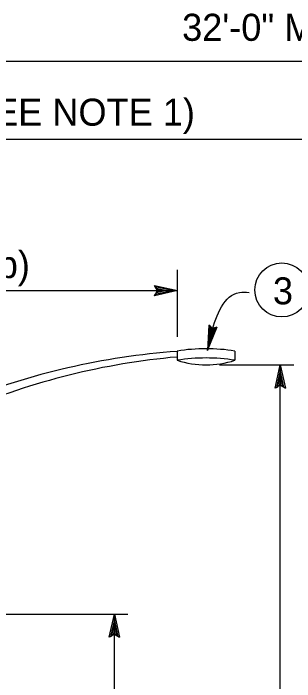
# Model space of a CAD drawing. Extents: x -893 to 867, y -474 to 712.
# Drawn here: x -211.6 to -138.6, y 70.6 to 243.8 of the extents above; entities that cross this region are included whole.
import ezdxf

# ---------------------------------------------------------------- set-up
doc = ezdxf.new("R2010")
doc.units = 0
for name, color, linetype in [('212 Leaders and Dim Lines', 7, 'Continuous'), ('214 Text and Titles', 7, 'Continuous'), ('254 Not Assigned', 7, 'Continuous'), ('60 Nongeo Data', 7, 'Continuous')]:
    doc.layers.add(name, color=color, linetype=linetype)

# ---------------------------------------------------------------- blocks, each defined once
blk = doc.blocks.new('AHT')
at = {"layer": '60 Nongeo Data'}
blk.add_lwpolyline([(-5.9055, 1.3189), (0, 0), (-5.9059, -1.3094), (-5.6957, -0.9602), (-1.3693, -0.0035), (-5.6968, 0.9693), (-5.4886, 0.6205), (-2.7193, 0.002), (-5.4858, -0.6114), (-5.2756, -0.2622), (-4.0791, 0.0031), (-5.2799, 0.2713), (-5.1181, 0), (-5.9059, -1.3094), (-5.1181, 0)], close=True, dxfattribs=at)

msp = doc.modelspace()

# ---------------------------------------------------------------- linework, layer by layer
at = {"layer": '212 Leaders and Dim Lines'}
msp.add_line((-168.99, 159.9), (-168.99, 177.31), dxfattribs=at)
at = {"layer": '214 Text and Titles'}
for p, q in [((-160.84, 162.99), (-161.18, 156.35)), ((-160.38, 162.54), (-160.84, 162.99)), ((-160.61, 162.77), (-161.18, 156.35)), ((-161.18, 156.35), (-160.38, 162.54)), ((-161.18, 156.35), (-158.7, 162.52)), ((-161.18, 156.35), (-159, 162.41)), ((-161.18, 156.35), (-160.15, 162.32)), ((-159.31, 162.31), (-161.18, 156.35)), ((-159.61, 162.2), (-161.18, 156.35)), ((-159.91, 162.1), (-161.18, 156.35)), ((-160.38, 162.54), (-159.91, 162.1)), ((-159.91, 162.1), (-159.31, 162.31)), ((-159.31, 162.31), (-158.7, 162.52))]:
    msp.add_line(p, q, dxfattribs=at)
msp.add_circle((-141.93, 172.08), 7, dxfattribs=at)
msp.add_spline([(-161.18, 156.35), (-160.12, 161.15), (-152.93, 171.45), (-150.41, 171.45)], degree=3, dxfattribs=at)
at = {"layer": '254 Not Assigned'}
for p, q in [((-169.09, 156.25), (-169.09, 153.85)), ((-154.1, 156.25), (-154.1, 153.85))]:
    msp.add_line(p, q, dxfattribs=at)
for centre, radius, start, end in [((-161.6, 109.69), 47.15, 80.8522, 99.1478), ((-161.6, 107.3), 47.15, 80.8522, 99.1478), ((-161.6, 176.68), 24.03, 251.8194, 288.1806)]:
    msp.add_arc(centre, radius, start, end, dxfattribs=at)
for centre, major_axis, start_param, end_param in [((-155.34, -68.88), (0, 225.54), 0.06693, 0.34596), ((-153.22, -61.94), (0, 217.34), 0.080192, 0.366269)]:
    msp.add_ellipse(centre, major_axis=major_axis, ratio=0.912423, start_param=start_param, end_param=end_param, dxfattribs=at)
at = {"layer": '60 Nongeo Data'}
for p, q in [((-299.52, 231.36), (7.71, 231.36)), ((-299.52, 211.15), (-115.25, 211.15)), ((-295.39, 171.93), (-168.99, 171.93)), ((-158.09, 152.65), (-138.82, 152.65)), ((-142.33, -160.42), (-142.33, 152.65)), ((-269.94, 88.07), (-181.89, 88.07)), ((-185.4, -160.42), (-185.4, 88.07))]:
    msp.add_line(p, q, dxfattribs=at)

# ---------------------------------------------------------------- block references
at = {"layer": '60 Nongeo Data', "xscale": 1.019854721549637, "yscale": 1.014952630978199}
msp.add_blockref('AHT', (-168.99, 171.93), dxfattribs=at)
at = {"layer": '60 Nongeo Data', "xscale": 1.019854721549637, "yscale": 1.014952630978199, "rotation": 90}
for p in [(-142.33, 152.65), (-185.4, 88.07)]:
    msp.add_blockref('AHT', p, dxfattribs=at)

# ---------------------------------------------------------------- texts
at = {"layer": '212 Leaders and Dim Lines'}
for s, p in [('32\'-0" Max', (-167.81, 236.66)), ('VARIES (SEE NOTE 1)', (-263.07, 214.66)), ('12\'-0" Max (Typ)', (-276.1, 175.17))]:
    msp.add_text(s, height=7.02, dxfattribs=at).set_placement(p)
at = {"layer": '214 Text and Titles'}
msp.add_text('3', height=7, rotation=360, dxfattribs=at).set_placement((-144.22, 168.35))

doc.saveas('drawing.dxf')
